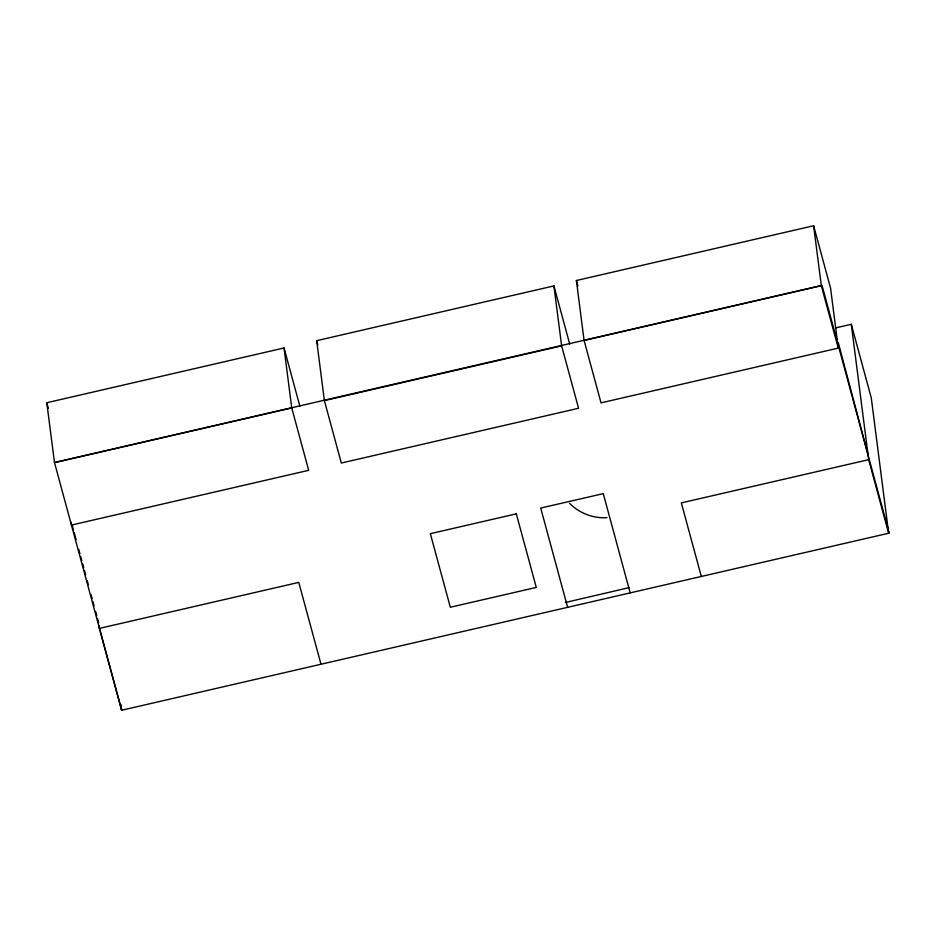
<?xml version="1.0" encoding="UTF-8"?>
<svg xmlns="http://www.w3.org/2000/svg" width="936" height="936" viewBox="0 0 936 936"><rect width="100%" height="100%" fill="white"/><g stroke="black" fill="none" stroke-linecap="round" stroke-linejoin="round"><path stroke-width="1.4" d="M565.321 602.491L629.378 587.574M284.041 347.97L291.739 407.92L54.499 462.665L46.8 402.726L284.041 347.97L299.859 406.224M576.389 280.507L813.63 225.751L830.571 288.171L838.27 348.11L601.029 402.866L584.087 340.447L576.389 280.507L577.898 286.053M553.925 285.913L561.623 345.864L578.565 408.271L341.324 463.027L324.382 400.608L316.684 340.669L553.925 285.913L569.731 344.167M584.087 340.447L821.328 285.691L813.63 225.751M324.382 400.608L561.623 345.864M835.684 327.892L851.292 324.289L871.264 397.858L888.65 533.239L868.678 459.67L851.292 324.289M120.919 704.457L121.657 710.248L54.475 462.501L822.019 285.363L889.2 533.11L121.657 710.248L99.438 628.395L298.771 582.391L320.99 664.244M868.678 459.67L681.338 502.901L701.31 576.471M606.973 517.643C593.202 518.579 579.185 513.197 569.556 503.311M821.328 285.691L838.27 348.11M630.174 592.886L603.264 493.635L540.715 508.061L567.637 607.324M316.684 340.669L317.807 344.834M291.739 407.92L308.681 470.328L71.44 525.084L71.078 522.23M46.8 402.726L48.309 408.271M72.283 525.517L73.429 529.741M74.19 532.549L76.097 539.592M78.776 549.455L79.923 553.679M80.683 556.499L81.83 560.722M82.602 563.542L83.749 567.766M84.509 570.586L85.656 574.809M87.188 580.449L88.335 584.672M91.003 594.535L92.149 598.759M92.91 601.579L94.056 605.803M95.589 611.43L96.736 615.654M97.496 618.474L98.643 622.697M838.293 342.74L867.918 454.112M99.064 625.494L99.438 628.395M516.309 513.841L430.349 533.684L450.321 607.253L536.269 587.422L516.309 513.841"/></g></svg>
